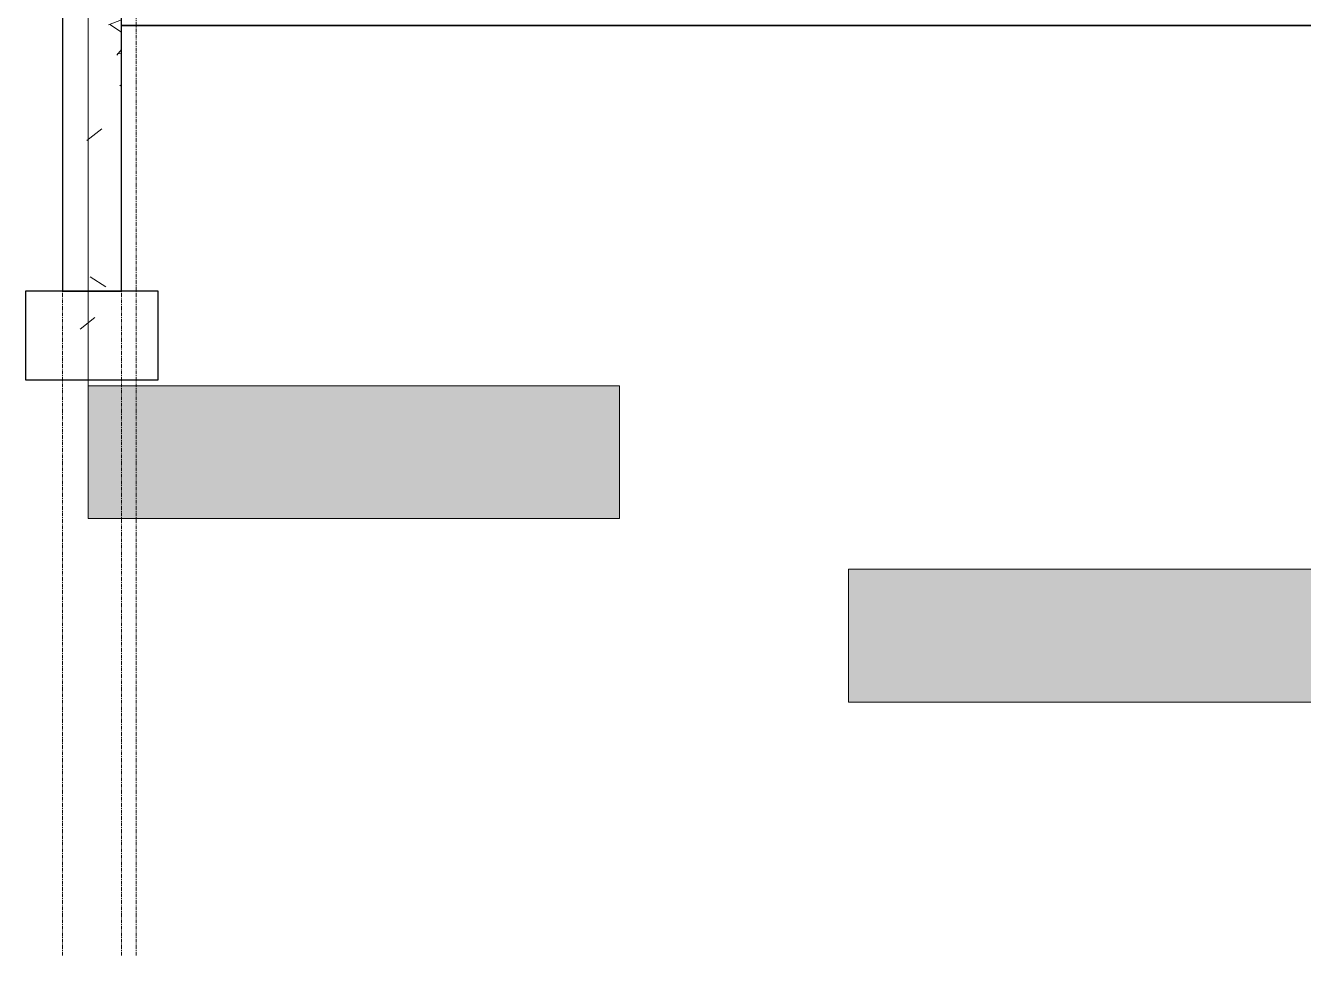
# Model space of a CAD drawing. Header units: inches. Extents: x -55396 to -733, y -290 to 853.
# Drawn here: x -14179 to -14005.8, y -132 to -6 of the extents above; entities that cross this region are included whole.
import ezdxf

# ---------------------------------------------------------------- set-up
doc = ezdxf.new("R2010")
doc.units = ezdxf.units.IN
doc.header["$MEASUREMENT"] = 0
doc.linetypes.add('Grid Line 1_2_', pattern=[0.875, 0.5, -0.125, 0.125, -0.125])
for name, color, linetype, lineweight in [('A-WALL-PATT', 111, 'Continuous', 25), ('C-TOPO', 7, 'Continuous', 9), ('G-ANNO-SYMB', 111, 'Continuous', 9), ('L-SITE-WALL', 31, 'Continuous', 9), ('S-BEAM', 12, 'Continuous', 9), ('S-FNDN', 32, 'Continuous', 9), ('S-GRID', 1, 'Continuous', 9)]:
    doc.layers.add(name, color=color, linetype=linetype, lineweight=lineweight)
pattern_1 = [(50, (-38141.46, 98.42), (55.0854, -4.81984), [5.76, -63.36]), (355, (-38141.46, 98.42), (-10.6557, 57.76853), [4.608, -50.688]), (100.451, (-38136.87, 98.02), (44.42947, 52.94866), [4.895, -53.848]), (46.184, (-38141.46, 113.78), (81.96444, -12.71212), [8.64, -95.04]), (96.636, (-38134.63, 112.72), (71.7815, 74.8124), [7.343, -80.772]), (351.184, (-38141.46, 113.78), (71.78195, 74.81243), [6.912, -76.032]), (21, (-38133.78, 109.94), (45.84207, -30.92146), [5.76, -63.36]), (326, (-38133.78, 109.94), (18.68706, 55.69148), [4.608, -50.688]), (71.451, (-38129.96, 107.363), (64.5289, 24.7701), [4.895, -53.848]), (37.5, (-38141.46, 98.42), (0.933895, 25.566816), [2.534, -47.539, 2.534, -48.922, -50.88]), (37.5, (-38141.46, 98.42), (0.933895, 25.566816), [-101.53, 2.534, -48.346]), (7.5, (-38141.46, 98.42), (20.20404, 30.2913), [2.534, -26.803, 2.534, -46.387, -19.392]), (7.5, (-38141.46, 98.42), (20.20404, 30.2913), [-78.259, 2.534, -16.858]), (327.5, (-38158.586, 98.42), (40.997785, -1.732403), [2.534, -16.666, 2.534, -57.37, -79.488]), (327.5, (-38158.586, 98.42), (40.997785, -1.732403), [-79.104, 2.534, -76.954]), (317.5, (-38166.266, 98.42), (44.78888, 7.68784), [2.534, -22.426, 2.534, -37.248, -56.448]), (317.5, (-38166.266, 98.42), (44.78888, 7.68784), [-64.742, 2.534, -53.914])]

# ---------------------------------------------------------------- blocks, each defined once
blk = doc.blocks.new('Struct_Sports Complex_2015_rvt-4-Section 6')
at = {"layer": 'A-WALL-PATT', "lineweight": 9}
h = blk.add_hatch(dxfattribs=at)
h.set_pattern_fill('FP_28', color=250, style=0, pattern_type=2)
h.set_pattern_definition(pattern_1)
h.paths.add_polyline_path([(-26273.39, -42), (-26273.39, 0), (-26281.39, 0), (-26281.39, -42)], flags=0)
at = {"layer": 'S-FNDN'}
h = blk.add_hatch(dxfattribs=at)
h.set_pattern_fill('FP_28', color=256, style=0, pattern_type=2)
h.set_pattern_definition(pattern_1)
h.paths.add_polyline_path([(-26268.39, -54), (-26268.39, -42), (-26286.39, -42), (-26286.39, -54)], flags=0)
at = {"layer": 'L-SITE-WALL', "color": 130, "lineweight": 25}
for p, q in [((-26281.39, 0), (-26281.39, -42)), ((-26273.39, -42), (-26273.39, 0)), ((-26281.39, -42), (-26273.39, -42))]:
    blk.add_line(p, q, dxfattribs=at)
at = {"layer": 'S-FNDN', "color": 130, "lineweight": 25}
for p, q in [((-26268.39, -42), (-26286.39, -42)), ((-26286.39, -42), (-26286.39, -54)), ((-26268.39, -54), (-26268.39, -42)), ((-26286.39, -54), (-26268.39, -54))]:
    blk.add_line(p, q, dxfattribs=at)
blk = doc.blocks.new('columns and girder2 - one-V462-Section 6')
at = {"layer": 'S-BEAM'}
blk.add_hatch(color=256, dxfattribs=at).paths.add_polyline_path([(-26261.39, -6), (-26261.39, -6), (-26271.39, -6)], flags=0)
blk = doc.blocks.new('Section - 3_32_ x 3_8_-18514-Section 6')
at = {"layer": 'G-ANNO-SYMB'}
blk.add_hatch(color=256, dxfattribs=at).paths.add_polyline_path([(-24220.84, -26.7), (-24148.84, -26.7), (-24148.84, -44.7), (-24220.84, -44.7)], flags=0)
for p, q in [((-24220.84, -26.7), (-24220.84, -44.7)), ((-24148.84, -26.7), (-24220.84, -26.7)), ((-24148.84, -44.7), (-24148.84, -26.7)), ((-24220.84, -44.7), (-24148.84, -44.7))]:
    blk.add_line(p, q, dxfattribs=at)

msp = doc.modelspace()

# ---------------------------------------------------------------- linework, layer by layer
at = {"layer": 'C-TOPO', "lineweight": 35}
msp.add_line((-14166, -6.01), (-13273.86, -6.01), dxfattribs=at)
at = {"layer": 'C-TOPO'}
msp.add_line((-13273.86, -6.01), (-14166, -6.01), dxfattribs=at)
at = {"layer": 'G-ANNO-SYMB'}
msp.add_line((-14170.51, 737.16), (-14170.51, -54.82), dxfattribs=at)
at = {"layer": 'S-GRID', "linetype": 'Grid Line 1_2_'}
for p, q in [((-14174, -132), (-14174, 573.76)), ((-14174, -132), (-14174, 573.76)), ((-14166, -132), (-14166, 573.76)), ((-14164, -132), (-14164, 573.76))]:
    msp.add_line(p, q, dxfattribs=at)

# ---------------------------------------------------------------- block references
at = {"color": 170, "lineweight": 5}
msp.add_blockref('Struct_Sports Complex_2015_rvt-4-Section 6', (12107.39, 0), dxfattribs=at)
at = {"layer": 'G-ANNO-SYMB', "extrusion": (0, 0, -1)}
msp.add_blockref('Section - 3_32_ x 3_8_-18514-Section 6', (38319.34, -28.11), dxfattribs=at)
at = {"layer": 'G-ANNO-SYMB'}
msp.add_blockref('Section - 3_32_ x 3_8_-18514-Section 6', (10153.41, -52.96), dxfattribs=at)
at = {"layer": 'S-BEAM'}
msp.add_blockref('columns and girder2 - one-V462-Section 6', (12107.39, 0), dxfattribs=at)

doc.saveas('drawing.dxf')
